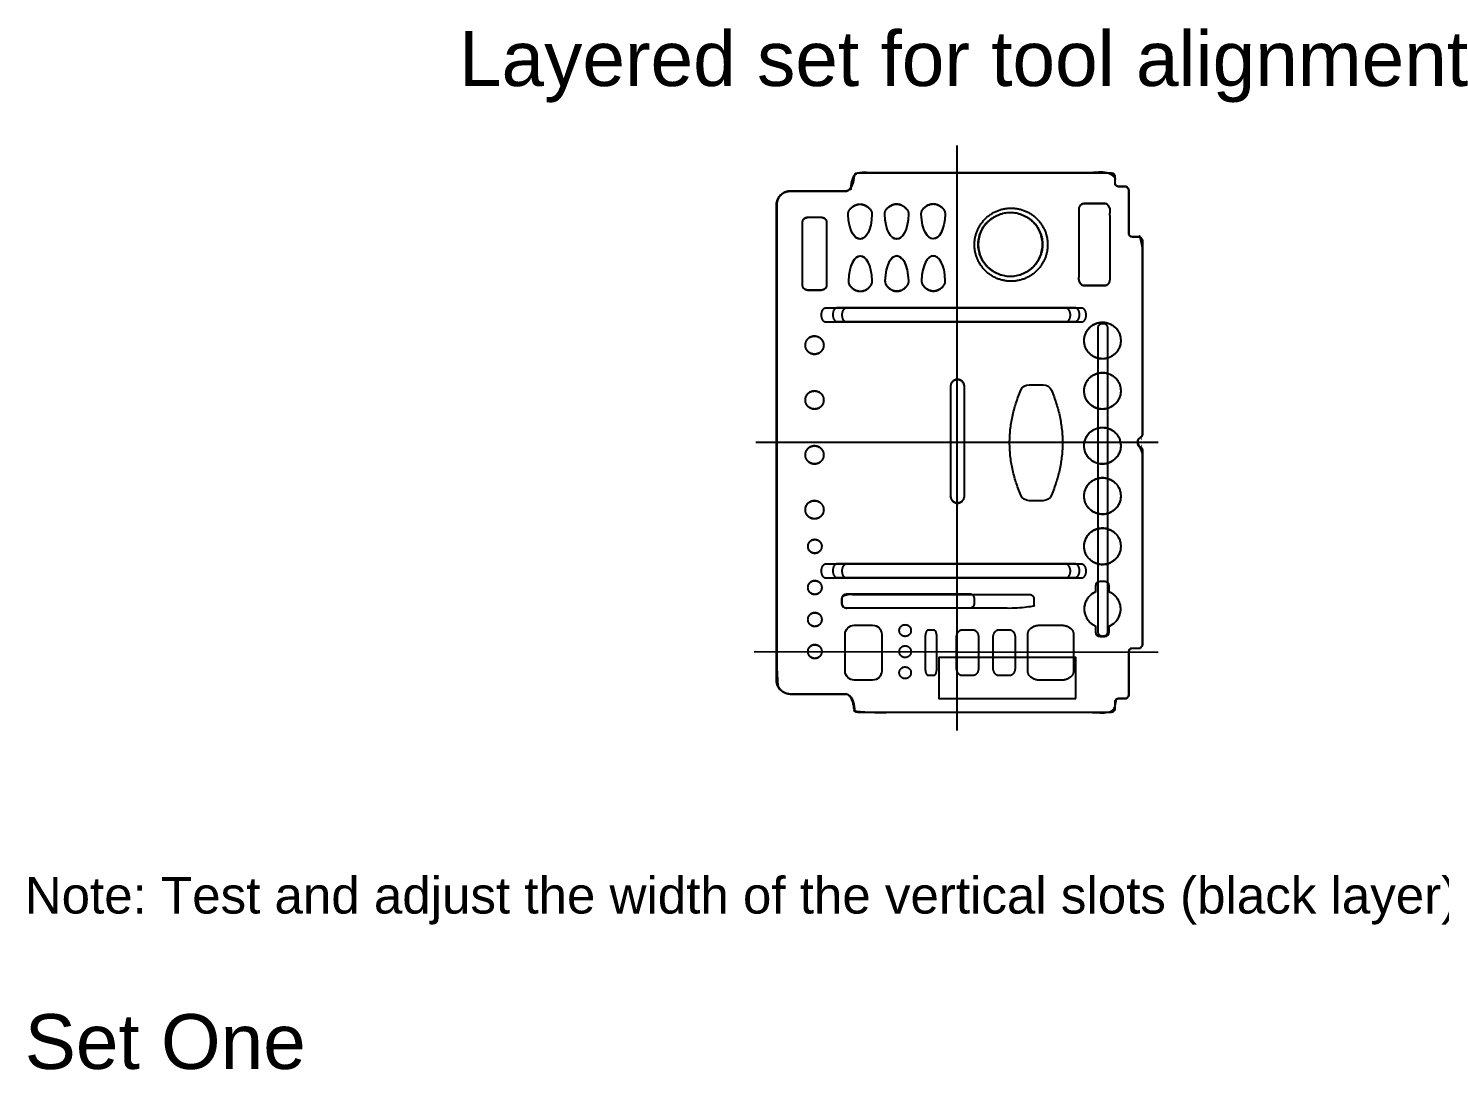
# Model space of a CAD drawing. Header units: inches. Extents: x -39 to 46.7, y -58 to 11.1.
# Drawn here: x -25.4 to 13.2, y -17.4 to 11.08 of the extents above; entities that cross this region are included whole.
import ezdxf

# ---------------------------------------------------------------- set-up
doc = ezdxf.new("R2010")
doc.units = ezdxf.units.IN
doc.header["$MEASUREMENT"] = 0
for name, color, linetype, true_color in [('Default', 18, 'Continuous', 0x000000), ('Guides', 1, 'Continuous', 0xff0000), ('Pockets', 123, 'Continuous', 0x3fbfbf), ('Tool Layut', 6, 'Continuous', 0xff00ff), ('Tote Outline', 96, 'Continuous', 0x007f00), ('Vertical Slots', 18, 'Continuous', 0x000000)]:
    doc.layers.add(name, color=color, linetype=linetype, true_color=true_color)
doc.styles.add('Arial Regular', font='')
doc.styles.get('Arial Regular').set_extended_font_data('Arial')

msp = doc.modelspace()

# ---------------------------------------------------------------- linework, layer by layer
at = {"layer": 'Guides'}
for p, q in [((0, -8.125, 10.75), (0, 7.875, 10.75)), ((0, -8.125, 5.375), (0, 7.875, 5.375)), ((0, -8.125), (0, 7.875)), ((5.5, -0.25, 10.75), (-5.5, -0.25, 10.75)), ((5.5, -0.25, 5.375), (-5.5, -0.25, 5.375)), ((5.5, -0.25), (-5.5, -0.25)), ((0, -0.25, -9.835), (0, -0.25, 14.335)), ((-5.545, -5.965, 5.755), (5.455, -5.975, 5.75)), ((-5.5, -5.965, 11.13), (5.5, -5.975, 11.125))]:
    msp.add_line(p, q, dxfattribs=at)
at = {"layer": 'Pockets'}
for p, q in [((3.852, 2.897, 0.375), (3.852, -5.433, 0.375)), ((4.122, -5.433, 0.375), (4.122, 2.897, 0.375))]:
    msp.add_line(p, q, dxfattribs=at)
msp.add_rational_spline([(0.588, 5.168, 0.375), (0.588, 4.293, 0.375), (1.463, 4.293, 0.375), (2.338, 4.293, 0.375), (2.338, 5.168, 0.375), (2.338, 6.043, 0.375), (1.463, 6.043, 0.375), (0.588, 6.043, 0.375), (0.588, 5.168, 0.375)], [1, 0.707106781187, 1, 0.707106781187, 1, 0.707106781187, 1, 0.707106781187, 1], degree=2, knots=[0, 0, 0, 2.356194, 2.356194, 4.712389, 4.712389, 7.068583, 7.068583, 9.424778, 9.424778, 9.424778], dxfattribs=at)
for points in [[(3.987, 3.001, 0.375), (3.852, 3.001, 0.375), (3.852, 2.897, 0.375)], [(4.122, 2.897, 0.375), (4.122, 3.001, 0.375), (3.987, 3.001, 0.375)], [(3.852, -5.433, 0.375), (3.852, -5.537, 0.375), (3.987, -5.537, 0.375)], [(3.987, -5.537, 0.375), (4.122, -5.537, 0.375), (4.122, -5.433, 0.375)]]:
    msp.add_rational_spline(points, [1, 0.707106781187, 1], degree=2, dxfattribs=at)
at = {"layer": 'Tool Layut'}
for p, q in [((1.974, 1.333, 11.125), (2.352, 1.333, 11.125)), ((2.352, -1.837, 11.125), (1.974, -1.837, 11.125))]:
    msp.add_line(p, q, dxfattribs=at)
for points in [[(-4.223, 4.043), (-4.223, 5.793)], [(-4.061, 5.918), (-3.736, 5.918)], [(-4.061, 5.912), (-3.736, 5.912)], [(-3.573, 5.793), (-3.573, 4.043)], [(-4.223, 4.037), (-4.223, 5.787)], [(-3.573, 5.787), (-3.573, 4.037)], [(-3.736, 3.918), (-4.061, 3.918)], [(-3.736, 3.912), (-4.061, 3.912)], [(3.789, -4.171), (3.789, -4.332)], [(3.789, -4.176), (3.789, -4.338)], [(4.039, -4.046), (3.914, -4.046)], [(4.039, -4.051), (3.914, -4.051)], [(4.164, -4.332), (4.164, -4.171)], [(4.164, -4.338), (4.164, -4.176)], [(-3.148, -4.519), (-3.148, -4.647)], [(0.35, -4.394), (-3.023, -4.394)], [(0.477, -4.644), (0.477, -4.519)], [(-3.023, -4.772), (0.352, -4.769)], [(-2.811, -5.243), (-2.311, -5.243)], [(-0.787, -5.368), (-0.637, -5.368)], [(0.137, -5.368), (0.437, -5.368)], [(1.138, -5.368), (1.438, -5.368)], [(2.248, -5.243), (2.873, -5.243)], [(3.789, -5.259), (3.789, -5.421)], [(3.789, -5.265), (3.789, -5.426)], [(4.164, -5.421), (4.164, -5.259)], [(4.164, -5.426), (4.164, -5.265)], [(-3.061, -6.493), (-3.061, -5.493)], [(-2.061, -5.493), (-2.061, -6.493)], [(-0.862, -6.409), (-0.862, -5.576)], [(-0.562, -5.576), (-0.562, -6.409)], [(-0.013, -6.409), (-0.013, -5.576)], [(0.587, -5.576), (0.587, -6.409)], [(0.988, -6.409), (0.988, -5.576)], [(1.588, -5.576), (1.588, -6.409)], [(1.935, -6.493), (1.935, -5.493)], [(3.185, -5.493), (3.185, -6.493)], [(3.914, -5.546), (4.039, -5.546)], [(3.914, -5.551), (4.039, -5.551)], [(-2.311, -6.743), (-2.811, -6.743)], [(-0.637, -6.618), (-0.787, -6.618)], [(0.437, -6.618), (0.137, -6.618)], [(1.438, -6.618), (1.138, -6.618)], [(2.873, -6.743), (2.248, -6.743)]]:
    msp.add_lwpolyline(points, dxfattribs=at)
msp.add_lwpolyline([(3.25, -7.25), (3.25, -6.125), (-0.5, -6.125), (-0.5, -7.25)], close=True, dxfattribs=at)
at = {"layer": 'Tool Layut', "extrusion": (0, 0, -1)}
for centre, start, end in [((-1.974, 1.083, -11.125), 23.1372, 90), ((-2.352, 1.083, -11.125), 90, 157.0602), ((-1.974, -1.587, -11.125), 270, 336.8628), ((-2.352, -1.587, -11.125), 202.9398, 270), ((2.811, -5.493, -5.75), 0, 90), ((2.311, -5.493, -5.75), 90, 180), ((2.811, -6.493, -5.75), 270, 0), ((2.311, -6.493, -5.75), 180, 270)]:
    msp.add_arc(centre, 0.25, start, end, dxfattribs=at)
at = {"layer": 'Tool Layut'}
for centre, start, end in [((3.914, -4.171, 5.75), 90, 180), ((3.914, -4.176, 11.125), 90, 180), ((4.039, -4.171, 5.75), 0, 90), ((4.039, -4.176, 11.125), 0, 90), ((-3.023, -4.519, 5.75), 90, 180), ((0.352, -4.519, 5.75), 0, 90.691), ((-3.023, -4.647, 5.75), 180, 270), ((0.352, -4.644, 5.75), 270.0492, 0), ((3.914, -5.421, 5.75), 180, 270), ((3.914, -5.426, 11.125), 180, 270), ((4.039, -5.421, 5.75), 270, 0), ((4.039, -5.426, 11.125), 270, 0)]:
    msp.add_arc(centre, 0.125, start, end, dxfattribs=at)
for points, weights in [([(-2.918, 6.146, 5.75), (-2.657, 6.427, 5.75), (-2.392, 6.151, 5.75)], [0.938091223036, 0.770324102515, 0.935494389006]), ([(-2.918, 6.14, 11.125), (-2.657, 6.421, 11.125), (-2.392, 6.146, 11.125)], [0.938091223036, 0.770324102515, 0.935494389006]), ([(-1.918, 6.15, 5.75), (-1.657, 6.431, 5.75), (-1.392, 6.155, 5.75)], [0.938091223036, 0.770324102515, 0.935494389006]), ([(-1.918, 6.144, 11.125), (-1.657, 6.425, 11.125), (-1.392, 6.149, 11.125)], [0.938091223036, 0.770324102515, 0.935494389006]), ([(-0.918, 6.154, 5.75), (-0.657, 6.435, 5.75), (-0.392, 6.159, 5.75)], [0.938091223036, 0.770324102515, 0.935494389006]), ([(-0.918, 6.148, 11.125), (-0.657, 6.429, 11.125), (-0.392, 6.153, 11.125)], [0.938091223036, 0.770324102515, 0.935494389006]), ([(-4.223, 5.793, 5.75), (-4.223, 5.918, 5.75), (-4.061, 5.918, 5.75)], [1, 0.707106781187, 1]), ([(-4.223, 5.787, 11.125), (-4.223, 5.912, 11.125), (-4.061, 5.912, 11.125)], [1, 0.707106781187, 1]), ([(-3.736, 5.918, 5.75), (-3.573, 5.918, 5.75), (-3.573, 5.793, 5.75)], [1, 0.707106781187, 1]), ([(-3.736, 5.912, 11.125), (-3.573, 5.912, 11.125), (-3.573, 5.787, 11.125)], [1, 0.707106781187, 1]), ([(-2.978, 5.994, 5.75), (-2.981, 6.077, 5.75), (-2.918, 6.146, 5.75)], [1, 0.948210429567, 1]), ([(-2.978, 5.988, 11.125), (-2.981, 6.072, 11.125), (-2.918, 6.14, 11.125)], [1, 0.948210429567, 1]), ([(-2.392, 6.151, 5.75), (-2.326, 6.083, 5.75), (-2.328, 5.998, 5.75)], [1, 0.946883897778, 1]), ([(-2.392, 6.146, 11.125), (-2.326, 6.077, 11.125), (-2.328, 5.992, 11.125)], [1, 0.946883897778, 1]), ([(-1.978, 5.998, 5.75), (-1.981, 6.081, 5.75), (-1.918, 6.15, 5.75)], [1, 0.948210429567, 1]), ([(-1.978, 5.992, 11.125), (-1.981, 6.075, 11.125), (-1.918, 6.144, 11.125)], [1, 0.948210429567, 1]), ([(-1.392, 6.155, 5.75), (-1.326, 6.087, 5.75), (-1.328, 6.002, 5.75)], [1, 0.946883897778, 1]), ([(-1.392, 6.149, 11.125), (-1.326, 6.081, 11.125), (-1.328, 5.996, 11.125)], [1, 0.946883897778, 1]), ([(-0.978, 6.001, 5.75), (-0.981, 6.085, 5.75), (-0.918, 6.154, 5.75)], [1, 0.948210429567, 1]), ([(-0.978, 5.996, 11.125), (-0.981, 6.079, 11.125), (-0.918, 6.148, 11.125)], [1, 0.948210429567, 1]), ([(-0.392, 6.159, 5.75), (-0.326, 6.091, 5.75), (-0.328, 6.006, 5.75)], [1, 0.946883897778, 1]), ([(-0.392, 6.153, 11.125), (-0.326, 6.085, 11.125), (-0.328, 6, 11.125)], [1, 0.946883897778, 1]), ([(-4.061, 3.918, 5.75), (-4.223, 3.918, 5.75), (-4.223, 4.043, 5.75)], [1, 0.707106781187, 1]), ([(-4.061, 3.912, 11.125), (-4.223, 3.912, 11.125), (-4.223, 4.037, 11.125)], [1, 0.707106781187, 1]), ([(-3.573, 4.043, 5.75), (-3.573, 3.918, 5.75), (-3.736, 3.918, 5.75)], [1, 0.707106781187, 1]), ([(-3.573, 4.037, 11.125), (-3.573, 3.912, 11.125), (-3.736, 3.912, 11.125)], [1, 0.707106781187, 1]), ([(-2.971, 4.171, 5.75), (-2.973, 4.087, 5.75), (-2.909, 4.019, 5.75)], [1, 0.948210429567, 1]), ([(-2.971, 4.165, 11.125), (-2.973, 4.081, 11.125), (-2.909, 4.013, 11.125)], [1, 0.948210429567, 1]), ([(-2.909, 4.019, 5.75), (-2.646, 3.74, 5.75), (-2.383, 4.018, 5.75)], [0.938091223036, 0.770324102515, 0.935494389006]), ([(-2.909, 4.013, 11.125), (-2.646, 3.734, 11.125), (-2.383, 4.012, 11.125)], [0.938091223036, 0.770324102515, 0.935494389006]), ([(-2.383, 4.018, 5.75), (-2.318, 4.087, 5.75), (-2.321, 4.171, 5.75)], [1, 0.946883897778, 1]), ([(-2.383, 4.012, 11.125), (-2.318, 4.081, 11.125), (-2.321, 4.166, 11.125)], [1, 0.946883897778, 1]), ([(-1.971, 4.175, 5.75), (-1.973, 4.091, 5.75), (-1.909, 4.023, 5.75)], [1, 0.948210429567, 1]), ([(-1.971, 4.169, 11.125), (-1.973, 4.085, 11.125), (-1.909, 4.017, 11.125)], [1, 0.948210429567, 1]), ([(-1.909, 4.023, 5.75), (-1.646, 3.744, 5.75), (-1.383, 4.022, 5.75)], [0.938091223036, 0.770324102515, 0.935494389006]), ([(-1.909, 4.017, 11.125), (-1.646, 3.738, 11.125), (-1.383, 4.016, 11.125)], [0.938091223036, 0.770324102515, 0.935494389006]), ([(-1.383, 4.022, 5.75), (-1.318, 4.09, 5.75), (-1.321, 4.175, 5.75)], [1, 0.946883897778, 1]), ([(-1.383, 4.016, 11.125), (-1.318, 4.085, 11.125), (-1.321, 4.17, 11.125)], [1, 0.946883897778, 1]), ([(-0.971, 4.179, 5.75), (-0.973, 4.095, 5.75), (-0.909, 4.027, 5.75)], [1, 0.948210429567, 1]), ([(-0.971, 4.173, 11.125), (-0.973, 4.089, 11.125), (-0.909, 4.021, 11.125)], [1, 0.948210429567, 1]), ([(-0.909, 4.027, 5.75), (-0.646, 3.748, 5.75), (-0.383, 4.026, 5.75)], [0.938091223036, 0.770324102515, 0.935494389006]), ([(-0.909, 4.021, 11.125), (-0.646, 3.742, 11.125), (-0.383, 4.02, 11.125)], [0.938091223036, 0.770324102515, 0.935494389006]), ([(-0.383, 4.026, 5.75), (-0.318, 4.094, 5.75), (-0.321, 4.179, 5.75)], [1, 0.946883897778, 1]), ([(-0.383, 4.02, 11.125), (-0.318, 4.089, 11.125), (-0.321, 4.173, 11.125)], [1, 0.946883897778, 1]), ([(-0.862, -5.576, 5.75), (-0.862, -5.368, 5.75), (-0.787, -5.368, 5.75)], [1, 0.707106781187, 1]), ([(-0.637, -5.368, 5.75), (-0.562, -5.368, 5.75), (-0.562, -5.576, 5.75)], [1, 0.707106781187, 1]), ([(-0.013, -5.576, 5.75), (-0.013, -5.368, 5.75), (0.137, -5.368, 5.75)], [1, 0.707106781187, 1]), ([(0.437, -5.368, 5.75), (0.587, -5.368, 5.75), (0.587, -5.576, 5.75)], [1, 0.707106781187, 1]), ([(0.988, -5.576, 5.75), (0.988, -5.368, 5.75), (1.138, -5.368, 5.75)], [1, 0.707106781187, 1]), ([(1.438, -5.368, 5.75), (1.588, -5.368, 5.75), (1.588, -5.576, 5.75)], [1, 0.707106781187, 1]), ([(1.935, -5.493, 5.75), (1.935, -5.243, 5.75), (2.248, -5.243, 5.75)], [1, 0.707106781187, 1]), ([(2.873, -5.243, 5.75), (3.185, -5.243, 5.75), (3.185, -5.493, 5.75)], [1, 0.707106781187, 1]), ([(-0.787, -6.618, 5.75), (-0.862, -6.618, 5.75), (-0.862, -6.409, 5.75)], [1, 0.707106781187, 1]), ([(-0.562, -6.409, 5.75), (-0.562, -6.618, 5.75), (-0.637, -6.618, 5.75)], [1, 0.707106781187, 1]), ([(0.137, -6.618, 5.75), (-0.013, -6.618, 5.75), (-0.013, -6.409, 5.75)], [1, 0.707106781187, 1]), ([(0.587, -6.409, 5.75), (0.587, -6.618, 5.75), (0.437, -6.618, 5.75)], [1, 0.707106781187, 1]), ([(1.138, -6.618, 5.75), (0.988, -6.618, 5.75), (0.988, -6.409, 5.75)], [1, 0.707106781187, 1]), ([(1.588, -6.409, 5.75), (1.588, -6.618, 5.75), (1.438, -6.618, 5.75)], [1, 0.707106781187, 1]), ([(2.248, -6.743, 5.75), (1.935, -6.743, 5.75), (1.935, -6.493, 5.75)], [1, 0.707106781187, 1]), ([(3.185, -6.493, 5.75), (3.185, -6.743, 5.75), (2.873, -6.743, 5.75)], [1, 0.707106781187, 1])]:
    msp.add_rational_spline(points, weights, degree=2, dxfattribs=at)
for points, weights, knots in [([(3.337, 6.119, 5.75), (3.337, 5.168, 5.75), (3.337, 4.217, 5.75), (3.337, 4.043, 5.75), (3.471, 4.043, 5.75), (3.837, 4.043, 5.75), (4.041, 4.043, 5.75), (4.175, 4.043, 5.75), (4.175, 4.217, 5.75), (4.175, 5.168, 5.75), (4.175, 6.119, 5.75), (4.175, 6.293, 5.75), (4.041, 6.293, 5.75), (3.837, 6.293, 5.75), (3.471, 6.293, 5.75), (3.337, 6.293, 5.75), (3.337, 6.119, 5.75)], [1, 1, 1, 0.707106781187, 1, 1, 1, 0.707106781187, 1, 1, 1, 0.707106781187, 1, 1, 1, 0.707106781187, 1], [0, 0, 0, 1.901924, 1.901924, 2.175302, 2.175302, 3.126264, 3.126264, 3.399643, 3.399643, 5.301566, 5.301566, 5.574945, 5.574945, 6.525907, 6.525907, 6.799285, 6.799285, 6.799285]), ([(3.337, 6.113, 11.125), (3.337, 5.162, 11.125), (3.337, 4.211, 11.125), (3.337, 4.037, 11.125), (3.471, 4.037, 11.125), (3.837, 4.037, 11.125), (4.041, 4.037, 11.125), (4.175, 4.037, 11.125), (4.175, 4.211, 11.125), (4.175, 5.162, 11.125), (4.175, 6.113, 11.125), (4.175, 6.287, 11.125), (4.041, 6.287, 11.125), (3.837, 6.287, 11.125), (3.471, 6.287, 11.125), (3.337, 6.287, 11.125), (3.337, 6.113, 11.125)], [1, 1, 1, 0.707106781187, 1, 1, 1, 0.707106781187, 1, 1, 1, 0.707106781187, 1, 1, 1, 0.707106781187, 1], [0, 0, 0, 1.901924, 1.901924, 2.175302, 2.175302, 3.126264, 3.126264, 3.399643, 3.399643, 5.301566, 5.301566, 5.574945, 5.574945, 6.525907, 6.525907, 6.799285, 6.799285, 6.799285]), ([(0.477, 5.162, 11.125), (0.477, 4.162, 11.125), (1.477, 4.162, 11.125), (2.477, 4.162, 11.125), (2.477, 5.162, 11.125), (2.477, 6.162, 11.125), (1.477, 6.162, 11.125), (0.477, 6.162, 11.125), (0.477, 5.162, 11.125)], [1, 0.707106781187, 1, 0.707106781187, 1, 0.707106781187, 1, 0.707106781187, 1], [0, 0, 0, 2.356194, 2.356194, 4.712389, 4.712389, 7.068583, 7.068583, 9.424778, 9.424778, 9.424778]), ([(0.578, 5.168, 5.75), (0.578, 4.293, 5.75), (1.453, 4.293, 5.75), (2.328, 4.293, 5.75), (2.328, 5.168, 5.75), (2.328, 6.043, 5.75), (1.453, 6.043, 5.75), (0.578, 6.043, 5.75), (0.578, 5.168, 5.75)], [1, 0.707106781187, 1, 0.707106781187, 1, 0.707106781187, 1, 0.707106781187, 1], [0, 0, 0, 2.356194, 2.356194, 4.712389, 4.712389, 7.068583, 7.068583, 9.424778, 9.424778, 9.424778]), ([(4.41, 2.793, 5.75), (4.16, 3.226, 5.75), (3.727, 2.976, 5.75), (3.294, 2.726, 5.75), (3.544, 2.293, 5.75), (3.794, 1.86, 5.75), (4.227, 2.11, 5.75), (4.66, 2.36, 5.75), (4.41, 2.793, 5.75)], [1, 0.707106781187, 1, 0.707106781187, 1, 0.707106781187, 1, 0.707106781187, 1], [0, 0, 0, 0.680175, 0.680175, 1.36035, 1.36035, 2.040524, 2.040524, 2.720699, 2.720699, 2.720699]), ([(4.41, 2.787, 11.125), (4.16, 3.22, 11.125), (3.727, 2.97, 11.125), (3.294, 2.72, 11.125), (3.544, 2.287, 11.125), (3.794, 1.854, 11.125), (4.227, 2.104, 11.125), (4.66, 2.354, 11.125), (4.41, 2.787, 11.125)], [1, 0.707106781187, 1, 0.707106781187, 1, 0.707106781187, 1, 0.707106781187, 1], [0, 0, 0, 0.680175, 0.680175, 1.36035, 1.36035, 2.040524, 2.040524, 2.720699, 2.720699, 2.720699]), ([(-3.682, 2.543, 5.75), (-3.807, 2.76, 5.75), (-4.023, 2.635, 5.75), (-4.24, 2.51, 5.75), (-4.115, 2.293, 5.75), (-3.99, 2.077, 5.75), (-3.773, 2.202, 5.75), (-3.557, 2.327, 5.75), (-3.682, 2.543, 5.75)], [1, 0.707106781187, 1, 0.707106781187, 1, 0.707106781187, 1, 0.707106781187, 1], [0, 0, 0, 0.680175, 0.680175, 1.36035, 1.36035, 2.040524, 2.040524, 2.720699, 2.720699, 2.720699]), ([(-3.682, 2.537, 11.125), (-3.807, 2.754, 11.125), (-4.023, 2.629, 11.125), (-4.24, 2.504, 11.125), (-4.115, 2.287, 11.125), (-3.99, 2.071, 11.125), (-3.773, 2.196, 11.125), (-3.557, 2.321, 11.125), (-3.682, 2.537, 11.125)], [1, 0.707106781187, 1, 0.707106781187, 1, 0.707106781187, 1, 0.707106781187, 1], [0, 0, 0, 0.680175, 0.680175, 1.36035, 1.36035, 2.040524, 2.040524, 2.720699, 2.720699, 2.720699]), ([(4.41, 1.418, 5.75), (4.16, 1.851, 5.75), (3.727, 1.601, 5.75), (3.294, 1.351, 5.75), (3.544, 0.918, 5.75), (3.794, 0.485, 5.75), (4.227, 0.735, 5.75), (4.66, 0.985, 5.75), (4.41, 1.418, 5.75)], [1, 0.707106781187, 1, 0.707106781187, 1, 0.707106781187, 1, 0.707106781187, 1], [0, 0, 0, 0.680175, 0.680175, 1.36035, 1.36035, 2.040524, 2.040524, 2.720699, 2.720699, 2.720699]), ([(4.41, 1.412, 11.125), (4.16, 1.845, 11.125), (3.727, 1.595, 11.125), (3.294, 1.345, 11.125), (3.544, 0.912, 11.125), (3.794, 0.479, 11.125), (4.227, 0.729, 11.125), (4.66, 0.979, 11.125), (4.41, 1.412, 11.125)], [1, 0.707106781187, 1, 0.707106781187, 1, 0.707106781187, 1, 0.707106781187, 1], [0, 0, 0, 0.680175, 0.680175, 1.36035, 1.36035, 2.040524, 2.040524, 2.720699, 2.720699, 2.720699]), ([(-3.682, 1.043, 5.75), (-3.807, 1.26, 5.75), (-4.023, 1.135, 5.75), (-4.24, 1.01, 5.75), (-4.115, 0.793, 5.75), (-3.99, 0.577, 5.75), (-3.773, 0.702, 5.75), (-3.557, 0.827, 5.75), (-3.682, 1.043, 5.75)], [1, 0.707106781187, 1, 0.707106781187, 1, 0.707106781187, 1, 0.707106781187, 1], [0, 0, 0, 0.680175, 0.680175, 1.36035, 1.36035, 2.040524, 2.040524, 2.720699, 2.720699, 2.720699]), ([(-3.682, 1.037, 11.125), (-3.807, 1.254, 11.125), (-4.023, 1.129, 11.125), (-4.24, 1.004, 11.125), (-4.115, 0.787, 11.125), (-3.99, 0.571, 11.125), (-3.773, 0.696, 11.125), (-3.557, 0.821, 11.125), (-3.682, 1.037, 11.125)], [1, 0.707106781187, 1, 0.707106781187, 1, 0.707106781187, 1, 0.707106781187, 1], [0, 0, 0, 0.680175, 0.680175, 1.36035, 1.36035, 2.040524, 2.040524, 2.720699, 2.720699, 2.720699]), ([(4.41, -0.082, 5.75), (4.16, 0.351, 5.75), (3.727, 0.101, 5.75), (3.294, -0.149, 5.75), (3.544, -0.582, 5.75), (3.794, -1.015, 5.75), (4.227, -0.765, 5.75), (4.66, -0.515, 5.75), (4.41, -0.082, 5.75)], [1, 0.707106781187, 1, 0.707106781187, 1, 0.707106781187, 1, 0.707106781187, 1], [0, 0, 0, 0.680175, 0.680175, 1.36035, 1.36035, 2.040524, 2.040524, 2.720699, 2.720699, 2.720699]), ([(4.41, -0.088, 11.125), (4.16, 0.345, 11.125), (3.727, 0.095, 11.125), (3.294, -0.155, 11.125), (3.544, -0.588, 11.125), (3.794, -1.021, 11.125), (4.227, -0.771, 11.125), (4.66, -0.521, 11.125), (4.41, -0.088, 11.125)], [1, 0.707106781187, 1, 0.707106781187, 1, 0.707106781187, 1, 0.707106781187, 1], [0, 0, 0, 0.680175, 0.680175, 1.36035, 1.36035, 2.040524, 2.040524, 2.720699, 2.720699, 2.720699]), ([(-3.682, -0.457, 5.75), (-3.807, -0.24, 5.75), (-4.023, -0.365, 5.75), (-4.24, -0.49, 5.75), (-4.115, -0.707, 5.75), (-3.99, -0.923, 5.75), (-3.773, -0.798, 5.75), (-3.557, -0.673, 5.75), (-3.682, -0.457, 5.75)], [1, 0.707106781187, 1, 0.707106781187, 1, 0.707106781187, 1, 0.707106781187, 1], [0, 0, 0, 0.680175, 0.680175, 1.36035, 1.36035, 2.040524, 2.040524, 2.720699, 2.720699, 2.720699]), ([(-3.682, -0.463, 11.125), (-3.807, -0.246, 11.125), (-4.023, -0.371, 11.125), (-4.24, -0.496, 11.125), (-4.115, -0.713, 11.125), (-3.99, -0.929, 11.125), (-3.773, -0.804, 11.125), (-3.557, -0.679, 11.125), (-3.682, -0.463, 11.125)], [1, 0.707106781187, 1, 0.707106781187, 1, 0.707106781187, 1, 0.707106781187, 1], [0, 0, 0, 0.680175, 0.680175, 1.36035, 1.36035, 2.040524, 2.040524, 2.720699, 2.720699, 2.720699]), ([(4.41, -1.457, 5.75), (4.16, -1.024, 5.75), (3.727, -1.274, 5.75), (3.294, -1.524, 5.75), (3.544, -1.957, 5.75), (3.794, -2.39, 5.75), (4.227, -2.14, 5.75), (4.66, -1.89, 5.75), (4.41, -1.457, 5.75)], [1, 0.707106781187, 1, 0.707106781187, 1, 0.707106781187, 1, 0.707106781187, 1], [0, 0, 0, 0.680175, 0.680175, 1.36035, 1.36035, 2.040524, 2.040524, 2.720699, 2.720699, 2.720699]), ([(4.41, -1.463, 11.125), (4.16, -1.03, 11.125), (3.727, -1.28, 11.125), (3.294, -1.53, 11.125), (3.544, -1.963, 11.125), (3.794, -2.396, 11.125), (4.227, -2.146, 11.125), (4.66, -1.896, 11.125), (4.41, -1.463, 11.125)], [1, 0.707106781187, 1, 0.707106781187, 1, 0.707106781187, 1, 0.707106781187, 1], [0, 0, 0, 0.680175, 0.680175, 1.36035, 1.36035, 2.040524, 2.040524, 2.720699, 2.720699, 2.720699]), ([(-3.682, -1.957, 5.75), (-3.807, -1.74, 5.75), (-4.023, -1.865, 5.75), (-4.24, -1.99, 5.75), (-4.115, -2.207, 5.75), (-3.99, -2.423, 5.75), (-3.773, -2.298, 5.75), (-3.557, -2.173, 5.75), (-3.682, -1.957, 5.75)], [1, 0.707106781187, 1, 0.707106781187, 1, 0.707106781187, 1, 0.707106781187, 1], [0, 0, 0, 0.680175, 0.680175, 1.36035, 1.36035, 2.040524, 2.040524, 2.720699, 2.720699, 2.720699]), ([(-3.682, -1.963, 11.125), (-3.807, -1.746, 11.125), (-4.023, -1.871, 11.125), (-4.24, -1.996, 11.125), (-4.115, -2.213, 11.125), (-3.99, -2.429, 11.125), (-3.773, -2.304, 11.125), (-3.557, -2.179, 11.125), (-3.682, -1.963, 11.125)], [1, 0.707106781187, 1, 0.707106781187, 1, 0.707106781187, 1, 0.707106781187, 1], [0, 0, 0, 0.680175, 0.680175, 1.36035, 1.36035, 2.040524, 2.040524, 2.720699, 2.720699, 2.720699]), ([(4.41, -2.832, 5.75), (4.16, -2.399, 5.75), (3.727, -2.649, 5.75), (3.294, -2.899, 5.75), (3.544, -3.332, 5.75), (3.794, -3.765, 5.75), (4.227, -3.515, 5.75), (4.66, -3.265, 5.75), (4.41, -2.832, 5.75)], [1, 0.707106781187, 1, 0.707106781187, 1, 0.707106781187, 1, 0.707106781187, 1], [0, 0, 0, 0.680175, 0.680175, 1.36035, 1.36035, 2.040524, 2.040524, 2.720699, 2.720699, 2.720699]), ([(4.41, -2.838, 11.125), (4.16, -2.405, 11.125), (3.727, -2.655, 11.125), (3.294, -2.905, 11.125), (3.544, -3.338, 11.125), (3.794, -3.771, 11.125), (4.227, -3.521, 11.125), (4.66, -3.271, 11.125), (4.41, -2.838, 11.125)], [1, 0.707106781187, 1, 0.707106781187, 1, 0.707106781187, 1, 0.707106781187, 1], [0, 0, 0, 0.680175, 0.680175, 1.36035, 1.36035, 2.040524, 2.040524, 2.720699, 2.720699, 2.720699]), ([(-3.727, -2.989, 5.75), (-3.821, -2.824, 5.75), (-3.983, -2.919, 5.75), (-4.146, -3.014, 5.75), (-4.052, -3.179, 5.75), (-3.958, -3.343, 5.75), (-3.796, -3.248, 5.75), (-3.634, -3.153, 5.75), (-3.727, -2.989, 5.75)], [1, 0.707106781187, 1, 0.707106781187, 1, 0.707106781187, 1, 0.707106781187, 1], [0, 0, 0, 0.680175, 0.680175, 1.36035, 1.36035, 2.040524, 2.040524, 2.720699, 2.720699, 2.720699]), ([(-3.727, -2.995, 11.125), (-3.821, -2.83, 11.125), (-3.983, -2.925, 11.125), (-4.146, -3.02, 11.125), (-4.052, -3.185, 11.125), (-3.958, -3.349, 11.125), (-3.796, -3.254, 11.125), (-3.634, -3.159, 11.125), (-3.727, -2.995, 11.125)], [1, 0.707106781187, 1, 0.707106781187, 1, 0.707106781187, 1, 0.707106781187, 1], [0, 0, 0, 0.680175, 0.680175, 1.36035, 1.36035, 2.040524, 2.040524, 2.720699, 2.720699, 2.720699]), ([(-3.727, -4.114, 5.75), (-3.821, -3.949, 5.75), (-3.983, -4.044, 5.75), (-4.146, -4.139, 5.75), (-4.052, -4.304, 5.75), (-3.958, -4.468, 5.75), (-3.796, -4.373, 5.75), (-3.634, -4.278, 5.75), (-3.727, -4.114, 5.75)], [1, 0.707106781187, 1, 0.707106781187, 1, 0.707106781187, 1, 0.707106781187, 1], [0, 0, 0, 0.680175, 0.680175, 1.36035, 1.36035, 2.040524, 2.040524, 2.720699, 2.720699, 2.720699]), ([(-3.727, -4.12, 11.125), (-3.821, -3.955, 11.125), (-3.983, -4.05, 11.125), (-4.146, -4.145, 11.125), (-4.052, -4.31, 11.125), (-3.958, -4.474, 11.125), (-3.796, -4.379, 11.125), (-3.634, -4.284, 11.125), (-3.727, -4.12, 11.125)], [1, 0.707106781187, 1, 0.707106781187, 1, 0.707106781187, 1, 0.707106781187, 1], [0, 0, 0, 0.680175, 0.680175, 1.36035, 1.36035, 2.040524, 2.040524, 2.720699, 2.720699, 2.720699]), ([(1.977, -4.4, 11.125), (-1.336, -4.4, 11.125), (-3.023, -4.4, 11.125), (-3.148, -4.4, 11.125), (-3.148, -4.525, 11.125), (-3.148, -4.589, 11.125), (-3.148, -4.653, 11.125), (-3.148, -4.778, 11.125), (-3.023, -4.778, 11.125), (-1.336, -4.777, 11.125), (1.979, -4.775, 11.125), (2.103, -4.775, 11.125), (2.103, -4.65, 11.125), (2.103, -4.588, 11.125), (2.103, -4.525, 11.125), (2.103, -4.473, 11.125), (2.066, -4.436, 11.125), (2.029, -4.4, 11.125), (1.977, -4.4, 11.125)], [1, 1, 1, 0.707106781187, 1, 1, 1, 0.707106781187, 1, 1, 1, 0.707410494927, 1, 1, 1, 0.922721547255, 1, 0.922721547255, 1], [4.075864, 4.075864, 4.075864, 7.449357, 7.449357, 7.645706, 7.645706, 7.773714, 7.773714, 7.970063, 7.970063, 11.345171, 11.345171, 11.541413, 11.541413, 11.66652, 11.66652, 11.765449, 11.765449, 11.864377, 11.864377, 11.864377]), ([(3.789, -4.332, 5.75), (3.757, -4.345, 5.75), (3.727, -4.362, 5.75), (3.294, -4.612, 5.75), (3.544, -5.046, 5.75), (3.63, -5.194, 5.75), (3.789, -5.259, 5.75)], [0.949246954989, 0.971934124025, 1, 0.707106781187, 1, 0.875252966916, 0.856768703085], [3.335697, 3.335697, 3.335697, 3.400874, 3.400874, 4.081049, 4.081049, 4.370744, 4.370744, 4.370744]), ([(3.789, -4.338, 11.125), (3.757, -4.351, 11.125), (3.727, -4.368, 11.125), (3.294, -4.618, 11.125), (3.544, -5.051, 11.125), (3.63, -5.2, 11.125), (3.789, -5.265, 11.125)], [0.949246954989, 0.971934124025, 1, 0.707106781187, 1, 0.875252966916, 0.856768703085], [3.335697, 3.335697, 3.335697, 3.400874, 3.400874, 4.081049, 4.081049, 4.370744, 4.370744, 4.370744]), ([(4.164, -5.259, 5.75), (4.197, -5.246, 5.75), (4.227, -5.229, 5.75), (4.66, -4.979, 5.75), (4.41, -4.546, 5.75), (4.324, -4.397, 5.75), (4.164, -4.332, 5.75)], [0.949246954989, 0.971934124025, 1, 0.707106781187, 1, 0.875252966916, 0.856768703085], [5.211418, 5.211418, 5.211418, 5.276595, 5.276595, 5.956769, 5.956769, 6.246465, 6.246465, 6.246465]), ([(4.164, -5.265, 11.125), (4.197, -5.252, 11.125), (4.227, -5.234, 11.125), (4.66, -4.984, 11.125), (4.41, -4.551, 11.125), (4.324, -4.402, 11.125), (4.164, -4.338, 11.125)], [0.949246954989, 0.971934124025, 1, 0.707106781187, 1, 0.875252966916, 0.856768703085], [5.211418, 5.211418, 5.211418, 5.276595, 5.276595, 5.956769, 5.956769, 6.246465, 6.246465, 6.246465]), ([(-3.727, -4.989, 5.75), (-3.821, -4.824, 5.75), (-3.983, -4.919, 5.75), (-4.146, -5.014, 5.75), (-4.052, -5.179, 5.75), (-3.958, -5.343, 5.75), (-3.796, -5.248, 5.75), (-3.634, -5.153, 5.75), (-3.727, -4.989, 5.75)], [1, 0.707106781187, 1, 0.707106781187, 1, 0.707106781187, 1, 0.707106781187, 1], [0, 0, 0, 0.680175, 0.680175, 1.36035, 1.36035, 2.040524, 2.040524, 2.720699, 2.720699, 2.720699]), ([(-3.727, -4.995, 11.125), (-3.821, -4.83, 11.125), (-3.983, -4.925, 11.125), (-4.146, -5.02, 11.125), (-4.052, -5.185, 11.125), (-3.958, -5.349, 11.125), (-3.796, -5.254, 11.125), (-3.634, -5.159, 11.125), (-3.727, -4.995, 11.125)], [1, 0.707106781187, 1, 0.707106781187, 1, 0.707106781187, 1, 0.707106781187, 1], [0, 0, 0, 0.680175, 0.680175, 1.36035, 1.36035, 2.040524, 2.040524, 2.720699, 2.720699, 2.720699]), ([(-1.26, -5.387, 5.755), (-1.26, -5.227, 5.755), (-1.42, -5.227, 5.755), (-1.58, -5.227, 5.755), (-1.58, -5.387, 5.755), (-1.58, -5.547, 5.755), (-1.42, -5.547, 5.755), (-1.26, -5.547, 5.755), (-1.26, -5.387, 5.755)], [1, 0.707106781187, 1, 0.707106781187, 1, 0.707106781187, 1, 0.707106781187, 1], [0, 0, 0, 0.1963495, 0.1963495, 0.3926991, 0.3926991, 0.5890486, 0.5890486, 0.7853982, 0.7853982, 0.7853982]), ([(-3.727, -5.864, 5.75), (-3.821, -5.699, 5.75), (-3.983, -5.794, 5.75), (-4.146, -5.889, 5.75), (-4.052, -6.054, 5.75), (-3.958, -6.218, 5.75), (-3.796, -6.123, 5.75), (-3.634, -6.028, 5.75), (-3.727, -5.864, 5.75)], [1, 0.707106781187, 1, 0.707106781187, 1, 0.707106781187, 1, 0.707106781187, 1], [0, 0, 0, 0.680175, 0.680175, 1.36035, 1.36035, 2.040524, 2.040524, 2.720699, 2.720699, 2.720699]), ([(-3.727, -5.87, 11.125), (-3.821, -5.705, 11.125), (-3.983, -5.8, 11.125), (-4.146, -5.895, 11.125), (-4.052, -6.06, 11.125), (-3.958, -6.224, 11.125), (-3.796, -6.129, 11.125), (-3.634, -6.034, 11.125), (-3.727, -5.87, 11.125)], [1, 0.707106781187, 1, 0.707106781187, 1, 0.707106781187, 1, 0.707106781187, 1], [0, 0, 0, 0.680175, 0.680175, 1.36035, 1.36035, 2.040524, 2.040524, 2.720699, 2.720699, 2.720699]), ([(-1.26, -5.965, 5.755), (-1.26, -5.805, 5.755), (-1.42, -5.805, 5.755), (-1.58, -5.805, 5.755), (-1.58, -5.965, 5.755), (-1.58, -6.125, 5.755), (-1.42, -6.125, 5.755), (-1.26, -6.125, 5.755), (-1.26, -5.965, 5.755)], [1, 0.707106781187, 1, 0.707106781187, 1, 0.707106781187, 1, 0.707106781187, 1], [0, 0, 0, 0.1963495, 0.1963495, 0.3926991, 0.3926991, 0.5890486, 0.5890486, 0.7853982, 0.7853982, 0.7853982]), ([(-1.26, -6.542, 5.755), (-1.26, -6.382, 5.755), (-1.42, -6.382, 5.755), (-1.58, -6.382, 5.755), (-1.58, -6.542, 5.755), (-1.58, -6.702, 5.755), (-1.42, -6.702, 5.755), (-1.26, -6.702, 5.755), (-1.26, -6.542, 5.755)], [1, 0.707106781187, 1, 0.707106781187, 1, 0.707106781187, 1, 0.707106781187, 1], [0, 0, 0, 0.1963495, 0.1963495, 0.3926991, 0.3926991, 0.5890486, 0.5890486, 0.7853982, 0.7853982, 0.7853982])]:
    msp.add_rational_spline(points, weights, degree=2, knots=knots, dxfattribs=at)
for points, degree in [([(-2.328, 5.998, 5.75), (-2.352, 5.092, 5.75), (-2.945, 5.089, 5.75), (-2.978, 5.994, 5.75)], 3), ([(-2.328, 5.992, 11.125), (-2.352, 5.086, 11.125), (-2.945, 5.084, 11.125), (-2.978, 5.988, 11.125)], 3), ([(-1.328, 6.002, 5.75), (-1.352, 5.096, 5.75), (-1.945, 5.093, 5.75), (-1.978, 5.998, 5.75)], 3), ([(-1.328, 5.996, 11.125), (-1.352, 5.09, 11.125), (-1.945, 5.087, 11.125), (-1.978, 5.992, 11.125)], 3), ([(-0.328, 6.006, 5.75), (-0.352, 5.1, 5.75), (-0.945, 5.097, 5.75), (-0.978, 6.001, 5.75)], 3), ([(-0.328, 6, 11.125), (-0.352, 5.094, 11.125), (-0.945, 5.091, 11.125), (-0.978, 5.996, 11.125)], 3), ([(-2.321, 4.171, 5.75), (-2.352, 5.077, 5.75), (-2.945, 5.075, 5.75), (-2.971, 4.171, 5.75)], 3), ([(-2.321, 4.166, 11.125), (-2.352, 5.071, 11.125), (-2.945, 5.07, 11.125), (-2.971, 4.165, 11.125)], 3), ([(-1.321, 4.175, 5.75), (-1.352, 5.081, 5.75), (-1.945, 5.079, 5.75), (-1.971, 4.175, 5.75)], 3), ([(-1.321, 4.17, 11.125), (-1.352, 5.075, 11.125), (-1.945, 5.073, 11.125), (-1.971, 4.169, 11.125)], 3), ([(-0.321, 4.179, 5.75), (-0.352, 5.085, 5.75), (-0.945, 5.083, 5.75), (-0.971, 4.179, 5.75)], 3), ([(-0.321, 4.173, 11.125), (-0.352, 5.079, 11.125), (-0.945, 5.077, 11.125), (-0.971, 4.173, 11.125)], 3), ([(1.744, -1.685, 11.125), (1.132, -0.252, 11.125), (1.744, 1.182, 11.125)], 2), ([(2.582, 1.181, 11.125), (3.188, -0.252, 11.125), (2.582, -1.684, 11.125)], 2)]:
    msp.add_open_spline(points, degree=degree, dxfattribs=at)
at = {"layer": 'Tote Outline'}
for p, q in [((-4.563, 6.625, 11.125), (-3.064, 6.625, 11.125)), ((-4.555, 6.625, 5.75), (-3.056, 6.625, 5.75)), ((4.411, 6.75, 11.125), (4.586, 6.75, 11.125)), ((4.419, 6.75, 5.75), (4.594, 6.75, 5.75)), ((4.686, 6.65, 11.125), (4.686, 5.475, 11.125)), ((4.694, 6.65, 5.75), (4.694, 5.475, 5.75)), ((-4.939, -6.75, 11.125), (-4.939, 6.25, 11.125)), ((-4.931, -6.75, 5.75), (-4.931, 6.25, 5.75)), ((4.786, 5.375, 11.125), (4.96, 5.375, 11.125)), ((4.794, 5.375, 5.75), (4.969, 5.375, 5.75)), ((5.06, 5.275, 11.125), (5.061, -0.025, 11.125)), ((5.069, 5.275, 5.75), (5.069, -0.025, 5.75)), ((4.936, -0.21, 11.125), (4.936, -0.275, 11.125)), ((4.944, -0.21, 5.75), (4.944, -0.275, 5.75)), ((5.061, -0.46, 11.125), (5.06, -5.775, 11.125)), ((5.069, -0.46, 5.75), (5.069, -5.775, 5.75)), ((4.686, -5.975, 11.125), (4.686, -7.15, 11.125)), ((4.694, -5.975, 5.75), (4.694, -7.15, 5.75)), ((4.96, -5.875, 11.125), (4.786, -5.875, 11.125)), ((4.969, -5.875, 5.75), (4.794, -5.875, 5.75)), ((-3.064, -7.125, 11.125), (-4.563, -7.125, 11.125)), ((-3.056, -7.125, 5.75), (-4.555, -7.125, 5.75)), ((4.586, -7.25, 11.125), (4.411, -7.25, 11.125)), ((4.594, -7.25, 5.75), (4.419, -7.25, 5.75)), ((4.311, -7.35, 11.125), (4.311, -7.525, 11.125)), ((4.319, -7.35, 5.75), (4.319, -7.525, 5.75))]:
    msp.add_line(p, q, dxfattribs=at)
at = {"layer": 'Tote Outline', "extrusion": (-1.00065e-15, 1.49441e-15, -1)}
msp.add_arc((2.718, 7.024, -11.125), 0.1, 4.3138, 90, dxfattribs=at)
at = {"layer": 'Tote Outline', "extrusion": (-1.55419e-15, 1.53617e-15, -1)}
msp.add_arc((2.709, 7.025, -5.75), 0.1, 4.3138, 90, dxfattribs=at)
at = {"layer": 'Tote Outline', "extrusion": (0, 0, -1)}
for centre, start, end in [((-4.211, 7.024, -11.125), 90, 180), ((-4.219, 7.025, -5.75), 90, 180), ((-4.586, 6.65, -11.125), 89.9135, 180), ((-4.594, 6.65, -5.75), 89.9135, 180), ((-4.96, -5.775, -11.125), 180.008, 270), ((-4.969, -5.775, -5.75), 180.008, 270), ((-4.211, -7.525, -11.125), 180, 270), ((-4.219, -7.525, -5.75), 180, 270)]:
    msp.add_arc(centre, 0.1, start, end, dxfattribs=at)
at = {"layer": 'Tote Outline'}
for centre, start, end in [((4.411, 6.85, 11.125), 180, 270.0865), ((4.419, 6.85, 5.75), 180, 270.0865), ((4.786, 5.475, 11.125), 180, 270), ((4.794, 5.475, 5.75), 180, 270), ((5.036, -0.21, 11.125), 112.0286, 180), ((5.044, -0.21, 5.75), 112.0286, 180), ((4.786, -5.975, 11.125), 90, 180), ((4.794, -5.975, 5.75), 90, 180), ((4.411, -7.35, 11.125), 90, 180), ((4.419, -7.35, 5.75), 90, 180)]:
    msp.add_arc(centre, 0.1, start, end, dxfattribs=at)
at = {"layer": 'Tote Outline', "extrusion": (1.34029e-15, 1.66533e-15, -1)}
for centre in [(-4.96, 5.275, -11.125), (-4.969, 5.275, -5.75)]:
    msp.add_arc(centre, 0.1, 90, 179.992, dxfattribs=at)
at = {"layer": 'Tote Outline', "extrusion": (-5.44934e-15, -3.78348e-15, -1)}
msp.add_arc((-4.961, -0.46, -11.125), 0.1, 112.028, 180.008, dxfattribs=at)
at = {"layer": 'Tote Outline', "extrusion": (-5.65754e-15, -4.29807e-15, -1)}
msp.add_arc((-4.969, -0.46, -5.75), 0.1, 112.028, 180.008, dxfattribs=at)
at = {"layer": 'Tote Outline', "extrusion": (-1.66533e-15, 1.34016e-15, -1)}
msp.add_arc((-4.586, -7.15, -11.125), 0.1, 180, 270, dxfattribs=at)
at = {"layer": 'Tote Outline', "extrusion": (-1.11022e-15, 1.34016e-15, -1)}
msp.add_arc((-4.594, -7.15, -5.75), 0.1, 180, 270, dxfattribs=at)
at = {"layer": 'Tote Outline', "extrusion": (1.41478e-15, 1.66533e-15, -1)}
for centre in [(2.718, -7.525, -11.125), (2.709, -7.525, -5.75)]:
    msp.add_arc(centre, 0.1, 270, 355.6936, dxfattribs=at)
at = {"layer": 'Tote Outline'}
for points, weights, knots in [([(4.321, 6.852, 0.375), (4.321, 6.81, 0.375), (4.35, 6.781, 0.375), (4.38, 6.752, 0.375), (4.421, 6.752, 0.375), (4.508, 6.752, 0.375), (4.596, 6.752, 0.375), (4.637, 6.752, 0.375), (4.667, 6.723, 0.375), (4.696, 6.693, 0.375), (4.696, 6.652, 0.375), (4.696, 6.065, 0.375), (4.696, 5.477, 0.375), (4.696, 5.377, 0.375), (4.796, 5.377, 0.375), (4.883, 5.377, 0.375), (4.97, 5.377, 0.375), (5.07, 5.377, 0.375), (5.07, 5.277, 0.375), (5.071, 2.627, 0.375), (5.071, -0.023, 0.375), (5.071, -0.064, 0.375), (5.042, -0.094, 0.375), (5.027, -0.108, 0.375), (5.008, -0.116, 0.375), (4.946, -0.141, 0.375), (4.946, -0.208, 0.375), (4.946, -0.241, 0.375), (4.946, -0.273, 0.375), (4.946, -0.34, 0.375), (5.008, -0.366, 0.375), (5.071, -0.391, 0.375), (5.071, -0.458, 0.375), (5.071, -3.116, 0.375), (5.07, -5.773, 0.375), (5.07, -5.873, 0.375), (4.97, -5.873, 0.375), (4.883, -5.873, 0.375), (4.796, -5.873, 0.375), (4.696, -5.873, 0.375), (4.696, -5.973, 0.375), (4.696, -6.56, 0.375), (4.696, -7.148, 0.375), (4.696, -7.248, 0.375), (4.596, -7.248, 0.375), (4.508, -7.248, 0.375), (4.421, -7.248, 0.375), (4.321, -7.248, 0.375), (4.321, -7.348, 0.375), (4.321, -7.435, 0.375), (4.321, -7.523, 0.375), (4.321, -7.623, 0.375), (4.221, -7.623, 0.375), (0.757, -7.623, 0.375), (-2.708, -7.623, 0.375), (-2.801, -7.623, 0.375), (-2.807, -7.53, 0.375), (-2.838, -7.123, 0.375), (-3.054, -7.123, 0.375), (-3.992, -7.123, 0.375), (-4.553, -7.123, 0.375), (-4.929, -7.122, 0.375), (-4.929, -6.748, 0.375), (-4.929, -0.248, 0.375), (-4.929, 6.252, 0.375), (-4.929, 6.636, 0.375), (-4.553, 6.627, 0.375), (-3.992, 6.627, 0.375), (-3.054, 6.627, 0.375), (-2.838, 6.627, 0.375), (-2.807, 7.034, 0.375), (-2.8, 7.127, 0.375), (-2.708, 7.127, 0.375), (0.757, 7.127, 0.375), (4.221, 7.127, 0.375), (4.321, 7.127, 0.375), (4.321, 7.027, 0.375), (4.321, 6.939, 0.375), (4.321, 6.852, 0.375)], [1, 0.923735052355, 1, 0.923735052355, 1, 1, 1, 0.923735052355, 1, 0.923735052355, 1, 1, 1, 0.707106781186, 1, 1, 1, 0.707155997279, 1, 1, 1, 0.92386621371, 1, 0.961142610731, 0.961949522277, 0.797626597308, 0.961949522277, 0.961949522277, 0.961949522277, 0.751993284982, 0.855035371436, 0.708939931754, 0.855035371436, 0.855035371436, 0.855035371436, 0.604643391935, 0.855035371436, 0.855035371436, 0.855035371436, 0.604601309297, 0.855035371436, 0.855035371436, 0.855035371436, 0.604601309297, 0.855035371436, 0.855035371436, 0.855035371436, 0.604601309297, 0.855035371436, 0.855035371436, 0.855035371436, 0.604601309297, 0.855035371436, 0.855035371436, 0.855035371436, 0.626890491037, 0.855035371436, 0.743441556371, 0.888076672808, 0.888076672808, 0.888076672808, 0.627965037556, 0.888076672808, 0.888076672808, 0.888076672808, 0.627965099572, 0.888076548777, 0.888076548777, 0.888076548777, 0.743463081718, 0.855001881588, 0.626903387053, 0.855001881588, 0.855001881588, 0.855001881588, 0.604577628397, 0.855001881588, 0.855001881588, 1], [0, 0, 0, 0.078615, 0.078615, 0.157231, 0.157231, 0.273696, 0.273696, 0.352311, 0.352311, 0.430927, 0.430927, 1.818318, 1.818318, 1.975397, 1.975397, 2.091222, 2.091222, 2.248288, 2.248288, 7.40211, 7.40211, 7.480657, 7.480657, 7.520745, 7.520745, 7.639378, 7.639378, 7.685481, 7.685481, 7.80255, 7.80255, 7.921198, 7.921198, 13.089218, 13.089218, 13.246284, 13.246284, 13.362108, 13.362108, 13.519188, 13.519188, 14.906778, 14.906778, 15.063858, 15.063858, 15.180524, 15.180524, 15.337604, 15.337604, 15.841958, 15.841958, 15.999037, 15.999037, 21.714733, 21.714733, 21.864297, 21.864297, 22.519472, 22.519472, 23.526282, 23.526282, 25.097079, 25.097079, 36.990971, 36.990971, 38.561768, 38.561768, 39.568578, 39.568578, 40.223655, 40.223655, 40.373206, 40.373206, 46.088902, 46.088902, 46.245981, 46.245981, 46.749926, 46.749926, 46.749926]), ([(5.061, -0.025, 11.125), (5.061, -0.066, 11.125), (5.031, -0.096, 11.125), (5.017, -0.11, 11.125), (4.998, -0.118, 11.125)], [1, 0.92386621371, 1, 0.961142610731, 0.961949522277], [54.1520355, 54.1520355, 54.1520355, 54.2305823, 54.2305823, 54.2706712, 54.2706712, 54.2706712]), ([(5.069, -0.025, 5.75), (5.069, -0.066, 5.75), (5.04, -0.095, 5.75), (5.026, -0.11, 5.75), (5.007, -0.117, 5.75)], [1, 0.92386621371, 1, 0.961142610731, 0.961949522277], [54.1520355, 54.1520355, 54.1520355, 54.2305823, 54.2305823, 54.2706712, 54.2706712, 54.2706712])]:
    msp.add_rational_spline(points, weights, degree=2, knots=knots, dxfattribs=at)
for points, weights in [([(-3.064, 6.625, 11.125), (-2.848, 6.625, 11.125), (-2.818, 7.032, 11.125)], [0.888076548777, 0.743463081718, 0.855001881588]), ([(-3.056, 6.625, 5.75), (-2.84, 6.625, 5.75), (-2.809, 7.032, 5.75)], [0.888076548777, 0.743463081718, 0.855001881588]), ([(4.311, 7.024, 11.125), (4.311, 6.937, 11.125), (4.311, 6.85, 11.125)], [0.855001881588, 0.855001881588, 1]), ([(4.319, 7.025, 5.75), (4.319, 6.937, 5.75), (4.319, 6.85, 5.75)], [0.855001881588, 0.855001881588, 1]), ([(-4.939, 6.25, 11.125), (-4.939, 6.634, 11.125), (-4.563, 6.625, 11.125)], [0.888076672808, 0.627965099572, 0.888076548777]), ([(-4.931, 6.25, 5.75), (-4.931, 6.634, 5.75), (-4.555, 6.625, 5.75)], [0.888076672808, 0.627965099572, 0.888076548777]), ([(4.936, -0.275, 11.125), (4.936, -0.342, 11.125), (4.998, -0.368, 11.125)], [0.961949522277, 0.751993284982, 0.855035371436]), ([(4.944, -0.275, 5.75), (4.944, -0.342, 5.75), (5.007, -0.367, 5.75)], [0.961949522277, 0.751993284982, 0.855035371436]), ([(-4.563, -7.125, 11.125), (-4.939, -7.124, 11.125), (-4.939, -6.75, 11.125)], [0.888076672808, 0.627965037556, 0.888076672808]), ([(-4.555, -7.125, 5.75), (-4.931, -7.124, 5.75), (-4.931, -6.75, 5.75)], [0.888076672808, 0.627965037556, 0.888076672808]), ([(-2.818, -7.532, 11.125), (-2.848, -7.125, 11.125), (-3.064, -7.125, 11.125)], [0.855035318224, 0.743441590855, 0.888076672808]), ([(-2.809, -7.532, 5.75), (-2.84, -7.125, 5.75), (-3.056, -7.125, 5.75)], [0.855035371436, 0.743441556371, 0.888076672808])]:
    msp.add_rational_spline(points, weights, degree=2, dxfattribs=at)
for points in [[(-2.718, 7.124, 11.125), (0.746, 7.124, 11.125), (4.211, 7.124, 11.125)], [(-2.709, 7.125, 5.75), (0.755, 7.125, 5.75), (4.219, 7.125, 5.75)], [(4.211, -7.625, 11.125), (0.746, -7.625, 11.125), (-2.718, -7.625, 11.125)], [(4.219, -7.625, 5.75), (0.755, -7.625, 5.75), (-2.709, -7.625, 5.75)]]:
    msp.add_open_spline(points, degree=2, dxfattribs=at)
at = {"layer": 'Vertical Slots'}
for p, q in [((3.407, 3.427, 0.375), (-3.593, 3.427, 0.375)), ((3.225, 3.435, 5.75), (-3.275, 3.435, 5.75)), ((2.975, 3.426, 11.125), (-3.025, 3.426, 11.125)), ((-3.593, 3.052, 0.375), (3.407, 3.052, 0.375)), ((-3.275, 3.06, 5.75), (3.225, 3.06, 5.75)), ((-3.025, 3.051, 11.125), (2.975, 3.051, 11.125)), ((5.04, -0.15, 11.125), (5.042, -0.15, 11.125)), ((5.04, -0.329, 11.125), (5.042, -0.329, 11.125)), ((3.407, -3.573, 0.375), (-3.593, -3.573, 0.375)), ((3.225, -3.565, 5.75), (-3.275, -3.565, 5.75)), ((2.975, -3.574, 11.125), (-3.025, -3.574, 11.125)), ((-3.593, -3.948, 0.375), (3.407, -3.948, 0.375)), ((-3.275, -3.94, 5.75), (3.225, -3.94, 5.75)), ((-3.025, -3.949, 11.125), (2.975, -3.949, 11.125))]:
    msp.add_line(p, q, dxfattribs=at)
for points, weights, knots in [([(-3.593, 3.427, 0.375), (-3.718, 3.427, 0.375), (-3.718, 3.24, 0.375), (-3.718, 3.052, 0.375), (-3.593, 3.052, 0.375)], [1, 0.707106781187, 1, 0.707106781187, 1], [7.3926991, 7.3926991, 7.3926991, 7.5890486, 7.5890486, 7.7853982, 7.7853982, 7.7853982]), ([(-3.275, 3.435, 5.75), (-3.4, 3.435, 5.75), (-3.4, 3.248, 5.75), (-3.4, 3.06, 5.75), (-3.275, 3.06, 5.75)], [1, 0.707106781187, 1, 0.707106781187, 1], [13.7853982, 13.7853982, 13.7853982, 13.9817477, 13.9817477, 14.1780972, 14.1780972, 14.1780972]), ([(-3.025, 3.426, 11.125), (-3.15, 3.426, 11.125), (-3.15, 3.238, 11.125), (-3.15, 3.051, 11.125), (-3.025, 3.051, 11.125)], [1, 0.707106781187, 1, 0.707106781187, 1], [19.1780972, 19.1780972, 19.1780972, 19.3744468, 19.3744468, 19.5707963, 19.5707963, 19.5707963]), ([(2.975, 3.051, 11.125), (3.1, 3.051, 11.125), (3.1, 3.238, 11.125), (3.1, 3.426, 11.125), (2.975, 3.426, 11.125)], [1, 0.707106781187, 1, 0.707106781187, 1], [25.5707963, 25.5707963, 25.5707963, 25.7671459, 25.7671459, 25.9634954, 25.9634954, 25.9634954]), ([(3.225, 3.06, 5.75), (3.35, 3.06, 5.75), (3.35, 3.248, 5.75), (3.35, 3.435, 5.75), (3.225, 3.435, 5.75)], [1, 0.707106781187, 1, 0.707106781187, 1], [20.6780972, 20.6780972, 20.6780972, 20.8744468, 20.8744468, 21.0707963, 21.0707963, 21.0707963]), ([(3.407, 3.052, 0.375), (3.532, 3.052, 0.375), (3.532, 3.24, 0.375), (3.532, 3.427, 0.375), (3.407, 3.427, 0.375)], [1, 0.707106781187, 1, 0.707106781187, 1], [14.7853982, 14.7853982, 14.7853982, 14.9817477, 14.9817477, 15.1780972, 15.1780972, 15.1780972]), ([(0.201, 1.279, 11.125), (0.201, -0.205, 11.125), (0.201, -1.716, 11.125), (0.201, -1.904, 11.125), (0.014, -1.904, 11.125), (0.011, -1.904, 11.125), (0.009, -1.904, 11.125), (-0.179, -1.904, 11.125), (-0.179, -1.716, 11.125), (-0.179, -0.205, 11.125), (-0.179, 1.279, 11.125), (-0.179, 1.467, 11.125), (0.009, 1.467, 11.125), (0.013, 1.467, 11.125), (0.017, 1.467, 11.125), (0.201, 1.464, 11.125), (0.201, 1.279, 11.125)], [1, 1, 1, 0.707106781187, 1, 1, 1, 0.707106781187, 1, 1, 1, 0.707106781187, 1, 1, 1, 0.712347741037, 1], [9.831245, 9.831245, 9.831245, 12.436346, 12.436346, 12.73087, 12.73087, 12.734053, 12.734053, 13.028577, 13.028577, 15.633772, 15.633772, 15.928297, 15.928297, 15.933256, 15.933256, 16.22499, 16.22499, 16.22499]), ([(0.202, 1.292, 5.75), (0.202, -0.192, 5.75), (0.202, -1.703, 5.75), (0.202, -1.891, 5.75), (0.014, -1.891, 5.75), (0.012, -1.891, 5.75), (0.009, -1.891, 5.75), (-0.178, -1.891, 5.75), (-0.178, -1.703, 5.75), (-0.178, -0.192, 5.75), (-0.178, 1.292, 5.75), (-0.178, 1.479, 5.75), (0.009, 1.479, 5.75), (0.013, 1.479, 5.75), (0.017, 1.479, 5.75), (0.202, 1.477, 5.75), (0.202, 1.292, 5.75)], [1, 1, 1, 0.707106781187, 1, 1, 1, 0.707106781187, 1, 1, 1, 0.707106781187, 1, 1, 1, 0.712347741037, 1], [9.831245, 9.831245, 9.831245, 12.436346, 12.436346, 12.73087, 12.73087, 12.734053, 12.734053, 13.028577, 13.028577, 15.633772, 15.633772, 15.928297, 15.928297, 15.933256, 15.933256, 16.22499, 16.22499, 16.22499]), ([(-3.593, -3.573, 0.375), (-3.718, -3.573, 0.375), (-3.718, -3.76, 0.375), (-3.718, -3.948, 0.375), (-3.593, -3.948, 0.375)], [1, 0.707106781187, 1, 0.707106781187, 1], [7, 7, 7, 7.1963495, 7.1963495, 7.3926991, 7.3926991, 7.3926991]), ([(-3.275, -3.565, 5.75), (-3.4, -3.565, 5.75), (-3.4, -3.752, 5.75), (-3.4, -3.94, 5.75), (-3.275, -3.94, 5.75)], [1, 0.707106781187, 1, 0.707106781187, 1], [13.7853982, 13.7853982, 13.7853982, 13.9817477, 13.9817477, 14.1780972, 14.1780972, 14.1780972]), ([(-3.025, -3.574, 11.125), (-3.15, -3.574, 11.125), (-3.15, -3.762, 11.125), (-3.15, -3.949, 11.125), (-3.025, -3.949, 11.125)], [1, 0.707106781187, 1, 0.707106781187, 1], [18.7853982, 18.7853982, 18.7853982, 18.9817477, 18.9817477, 19.1780972, 19.1780972, 19.1780972]), ([(2.975, -3.949, 11.125), (3.1, -3.949, 11.125), (3.1, -3.762, 11.125), (3.1, -3.574, 11.125), (2.975, -3.574, 11.125)], [1, 0.707106781187, 1, 0.707106851018, 0.999999860338], [25.1780972, 25.1780972, 25.1780972, 25.3744468, 25.3744468, 25.5707963, 25.5707963, 25.5707963]), ([(3.225, -3.94, 5.75), (3.35, -3.94, 5.75), (3.35, -3.752, 5.75), (3.35, -3.565, 5.75), (3.225, -3.565, 5.75)], [1, 0.707106781187, 1, 0.707106781187, 1], [20.6780972, 20.6780972, 20.6780972, 20.8744468, 20.8744468, 21.0707963, 21.0707963, 21.0707963]), ([(3.407, -3.948, 0.375), (3.532, -3.948, 0.375), (3.532, -3.76, 0.375), (3.532, -3.573, 0.375), (3.407, -3.573, 0.375)], [1, 0.707106781187, 1, 0.707106781187, 1], [14.3926991, 14.3926991, 14.3926991, 14.5890486, 14.5890486, 14.7853982, 14.7853982, 14.7853982])]:
    msp.add_rational_spline(points, weights, degree=2, knots=knots, dxfattribs=at)

# ---------------------------------------------------------------- texts
at = {"layer": 'Default', "attachment_point": 1, "style": 'Arial Regular'}
for s, insert, char_height, width in [('Layered set for tool alignment', (-13.625, 11), 1.5, 57.86413), ('Note: Test and adjust the width of the vertical slots (black layer) to fit your plywood thickness', (-25.5, -12.125), 1, 115.40217), ('Set One', (-25.5, -15.875), 1.5, 18.13043)]:
    msp.add_mtext(s, dxfattribs=dict(at, insert=insert, char_height=char_height, width=width))

doc.saveas('drawing.dxf')
